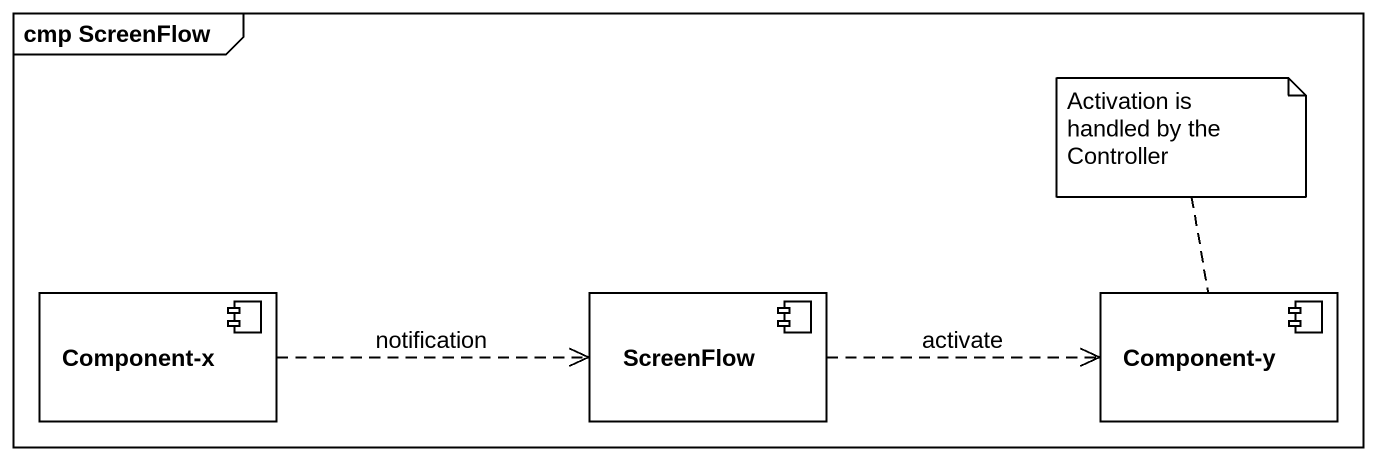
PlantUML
@startuml
mainframe cmp ScreenFlow
component "Component-x" as Component_x
component ScreenFlow
component "Component-y" as Component_y
Component_x .right.> ScreenFlow : notification
ScreenFlow .right.> Component_y : activate
note top of Component_y : Activation is handled by the Controller
@enduml
